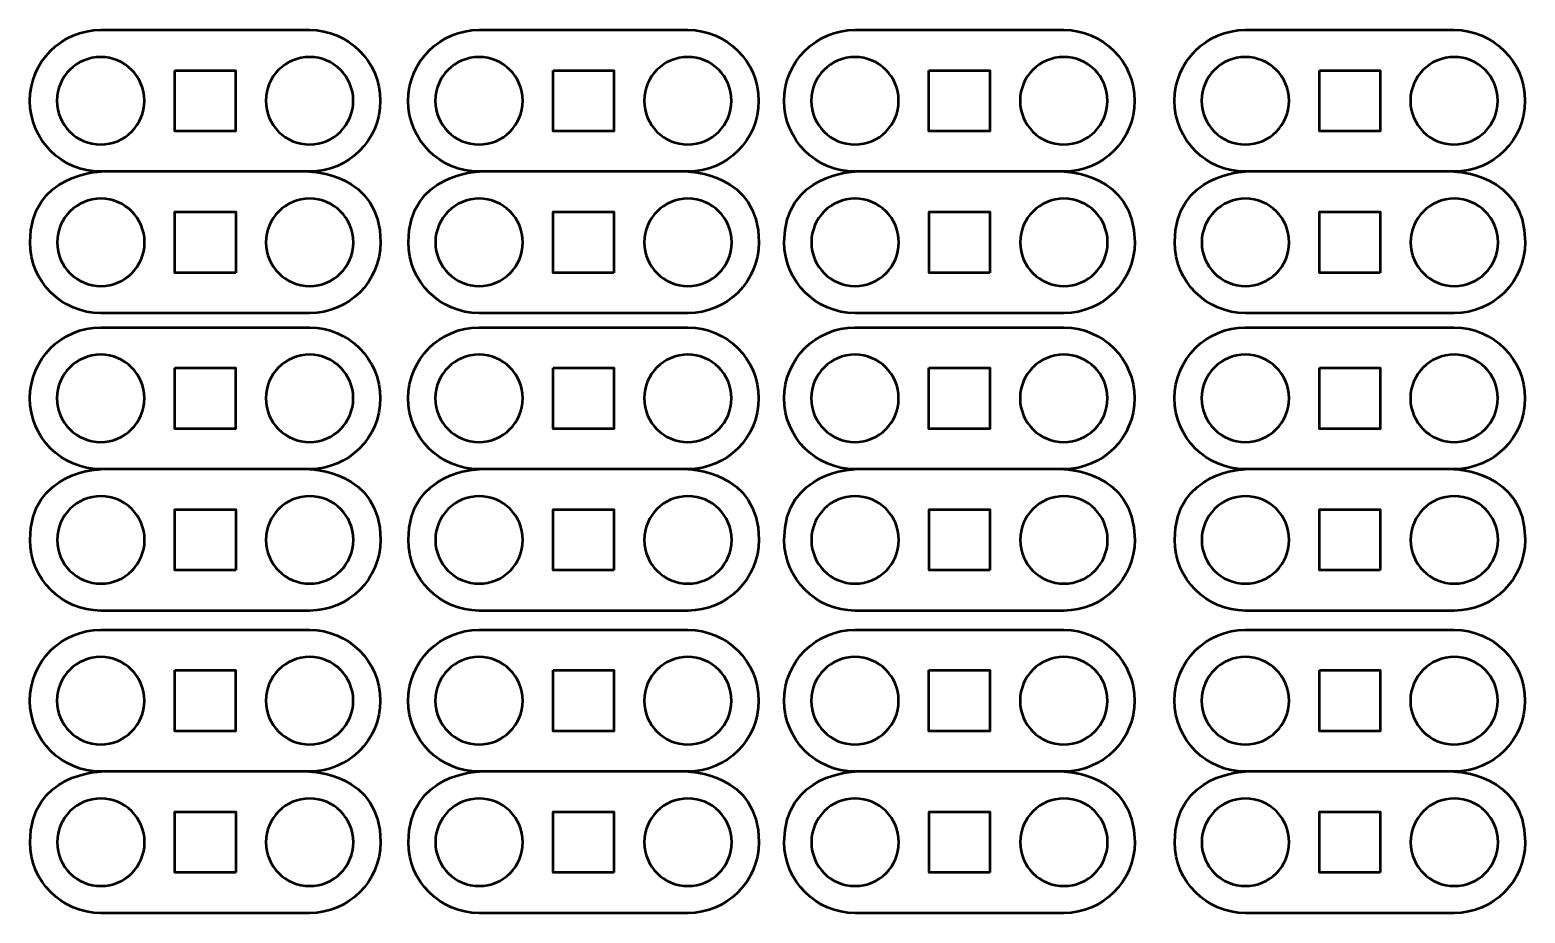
# Model space of a CAD drawing. Header units: inches. Extents: x 589 to 2016, y -1839 to -951.
# Drawn here: x 1224.2 to 1298.1, y -1548.2 to -1504.6 of the extents above; entities that cross this region are included whole.
import ezdxf

# ---------------------------------------------------------------- set-up
doc = ezdxf.new("R2010")
doc.units = ezdxf.units.IN
doc.header["$MEASUREMENT"] = 0
doc.layers.add('Layer 1', color=7, linetype='Continuous')

# ---------------------------------------------------------------- blocks, each defined once
blk = doc.blocks.new('block 35')
at = {"layer": 'Layer 1', "color": 18, "lineweight": 50, "true_color": 0x010101}
for points in [[(1231.382, -1506.569), (1234.386, -1506.569), (1234.386, -1509.573), (1231.382, -1509.573), (1231.382, -1506.569)], [(1238.045, -1511.569), (1227.724, -1511.569)], [(1234.395, -1516.564), (1231.389, -1516.564), (1231.389, -1513.56), (1234.395, -1513.56), (1234.395, -1516.564)]]:
    blk.add_lwpolyline(points, dxfattribs=at)
for points, knots in [([(1238.045, -1511.569), (1239.978, -1511.569), (1241.544, -1510.003), (1241.544, -1508.07), (1241.544, -1506.137), (1239.978, -1504.571), (1238.045, -1504.571), (1238.045, -1504.571), (1227.724, -1504.571), (1227.724, -1504.571), (1225.791, -1504.571), (1224.225, -1506.137), (1224.225, -1508.07), (1224.225, -1510.003), (1225.79, -1511.569), (1227.724, -1511.569), (1227.724, -1511.569), (1224.232, -1511.649), (1224.232, -1515.061), (1224.232, -1516.993), (1225.798, -1518.56), (1227.731, -1518.56), (1227.731, -1518.56), (1238.054, -1518.56), (1238.054, -1518.56), (1239.987, -1518.56), (1241.553, -1516.993), (1241.553, -1515.061), (1241.552, -1511.619), (1238.045, -1511.569), (1238.045, -1511.569)], [0, 0, 0, 0, 1, 1, 1, 2, 2, 2, 3, 3, 3, 4, 4, 4, 5, 5, 5, 6, 6, 6, 7, 7, 7, 8, 8, 8, 9, 9, 9, 10, 10, 10, 10]), ([(1225.564, -1508.071), (1225.564, -1506.877), (1226.531, -1505.91), (1227.724, -1505.91), (1228.918, -1505.91), (1229.885, -1506.877), (1229.885, -1508.071), (1229.885, -1509.267), (1228.918, -1510.231), (1227.724, -1510.231), (1226.531, -1510.231), (1225.564, -1509.262), (1225.564, -1508.071)], [0, 0, 0, 0, 1, 1, 1, 2, 2, 2, 3, 3, 3, 4, 4, 4, 4]), ([(1238.045, -1505.91), (1239.24, -1505.91), (1240.206, -1506.876), (1240.206, -1508.07), (1240.206, -1509.267), (1239.24, -1510.231), (1238.045, -1510.231), (1236.851, -1510.231), (1235.885, -1509.267), (1235.885, -1508.07), (1235.885, -1506.878), (1236.851, -1505.91), (1238.045, -1505.91)], [0, 0, 0, 0, 1, 1, 1, 2, 2, 2, 3, 3, 3, 4, 4, 4, 4]), ([(1227.732, -1517.223), (1226.538, -1517.223), (1225.571, -1516.256), (1225.571, -1515.063), (1225.571, -1513.869), (1226.538, -1512.903), (1227.732, -1512.903), (1228.927, -1512.903), (1229.892, -1513.869), (1229.892, -1515.063), (1229.892, -1516.256), (1228.926, -1517.223), (1227.732, -1517.223)], [0, 0, 0, 0, 1, 1, 1, 2, 2, 2, 3, 3, 3, 4, 4, 4, 4]), ([(1238.053, -1517.223), (1236.858, -1517.223), (1235.893, -1516.256), (1235.893, -1515.063), (1235.893, -1513.869), (1236.858, -1512.903), (1238.053, -1512.903), (1239.247, -1512.903), (1240.213, -1513.869), (1240.213, -1515.063), (1240.213, -1516.256), (1239.246, -1517.223), (1238.053, -1517.223)], [0, 0, 0, 0, 1, 1, 1, 2, 2, 2, 3, 3, 3, 4, 4, 4, 4])]:
    blk.add_open_spline(points, degree=3, knots=knots, dxfattribs=at)
blk = doc.blocks.new('block 36')
at = {"layer": 'Layer 1', "color": 18, "lineweight": 50, "true_color": 0x010101}
for points in [[(1250.08, -1506.569), (1253.083, -1506.569), (1253.083, -1509.573), (1250.08, -1509.573), (1250.08, -1506.569)], [(1256.742, -1511.569), (1246.421, -1511.569)], [(1253.092, -1516.564), (1250.086, -1516.564), (1250.086, -1513.56), (1253.092, -1513.56), (1253.092, -1516.564)]]:
    blk.add_lwpolyline(points, dxfattribs=at)
for points, knots in [([(1256.742, -1511.569), (1258.675, -1511.569), (1260.241, -1510.003), (1260.241, -1508.07), (1260.241, -1506.137), (1258.675, -1504.571), (1256.742, -1504.571), (1256.742, -1504.571), (1246.421, -1504.571), (1246.421, -1504.571), (1244.488, -1504.571), (1242.922, -1506.137), (1242.922, -1508.07), (1242.922, -1510.003), (1244.488, -1511.569), (1246.421, -1511.569), (1246.421, -1511.569), (1242.93, -1511.649), (1242.93, -1515.061), (1242.93, -1516.993), (1244.495, -1518.56), (1246.428, -1518.56), (1246.428, -1518.56), (1256.752, -1518.56), (1256.752, -1518.56), (1258.684, -1518.56), (1260.251, -1516.993), (1260.251, -1515.061), (1260.249, -1511.619), (1256.742, -1511.569), (1256.742, -1511.569)], [0, 0, 0, 0, 1, 1, 1, 2, 2, 2, 3, 3, 3, 4, 4, 4, 5, 5, 5, 6, 6, 6, 7, 7, 7, 8, 8, 8, 9, 9, 9, 10, 10, 10, 10]), ([(1244.261, -1508.071), (1244.261, -1506.877), (1245.228, -1505.91), (1246.421, -1505.91), (1247.615, -1505.91), (1248.582, -1506.877), (1248.582, -1508.071), (1248.582, -1509.267), (1247.615, -1510.231), (1246.421, -1510.231), (1245.229, -1510.231), (1244.261, -1509.262), (1244.261, -1508.071)], [0, 0, 0, 0, 1, 1, 1, 2, 2, 2, 3, 3, 3, 4, 4, 4, 4]), ([(1256.742, -1505.91), (1257.935, -1505.91), (1258.903, -1506.876), (1258.903, -1508.07), (1258.903, -1509.267), (1257.935, -1510.231), (1256.742, -1510.231), (1255.548, -1510.231), (1254.582, -1509.267), (1254.582, -1508.07), (1254.582, -1506.878), (1255.549, -1505.91), (1256.742, -1505.91)], [0, 0, 0, 0, 1, 1, 1, 2, 2, 2, 3, 3, 3, 4, 4, 4, 4]), ([(1246.429, -1517.223), (1245.235, -1517.223), (1244.268, -1516.256), (1244.268, -1515.063), (1244.268, -1513.869), (1245.235, -1512.903), (1246.429, -1512.903), (1247.624, -1512.903), (1248.589, -1513.869), (1248.589, -1515.063), (1248.589, -1516.256), (1247.623, -1517.223), (1246.429, -1517.223)], [0, 0, 0, 0, 1, 1, 1, 2, 2, 2, 3, 3, 3, 4, 4, 4, 4]), ([(1256.75, -1517.223), (1255.554, -1517.223), (1254.591, -1516.256), (1254.591, -1515.063), (1254.591, -1513.869), (1255.554, -1512.903), (1256.75, -1512.903), (1257.944, -1512.903), (1258.911, -1513.869), (1258.911, -1515.063), (1258.911, -1516.256), (1257.944, -1517.223), (1256.75, -1517.223)], [0, 0, 0, 0, 1, 1, 1, 2, 2, 2, 3, 3, 3, 4, 4, 4, 4])]:
    blk.add_open_spline(points, degree=3, knots=knots, dxfattribs=at)
blk = doc.blocks.new('block 37')
at = {"layer": 'Layer 1', "color": 18, "lineweight": 50, "true_color": 0x010101}
for points in [[(1268.659, -1506.569), (1271.663, -1506.569), (1271.663, -1509.573), (1268.659, -1509.573), (1268.659, -1506.569)], [(1275.322, -1511.569), (1265.001, -1511.569)], [(1271.671, -1516.564), (1268.665, -1516.564), (1268.665, -1513.56), (1271.671, -1513.56), (1271.671, -1516.564)]]:
    blk.add_lwpolyline(points, dxfattribs=at)
for points, knots in [([(1275.322, -1511.569), (1277.255, -1511.569), (1278.821, -1510.003), (1278.821, -1508.07), (1278.821, -1506.137), (1277.255, -1504.571), (1275.322, -1504.571), (1275.322, -1504.571), (1265.001, -1504.571), (1265.001, -1504.571), (1263.068, -1504.571), (1261.502, -1506.137), (1261.502, -1508.07), (1261.502, -1510.003), (1263.067, -1511.569), (1265.001, -1511.569), (1265.001, -1511.569), (1261.509, -1511.649), (1261.509, -1515.061), (1261.509, -1516.993), (1263.075, -1518.56), (1265.008, -1518.56), (1265.008, -1518.56), (1275.33, -1518.56), (1275.33, -1518.56), (1277.263, -1518.56), (1278.828, -1516.993), (1278.828, -1515.061), (1278.828, -1511.619), (1275.322, -1511.569), (1275.322, -1511.569)], [0, 0, 0, 0, 1, 1, 1, 2, 2, 2, 3, 3, 3, 4, 4, 4, 5, 5, 5, 6, 6, 6, 7, 7, 7, 8, 8, 8, 9, 9, 9, 10, 10, 10, 10]), ([(1262.841, -1508.071), (1262.841, -1506.877), (1263.807, -1505.91), (1265.001, -1505.91), (1266.194, -1505.91), (1267.161, -1506.877), (1267.161, -1508.071), (1267.161, -1509.267), (1266.194, -1510.231), (1265.001, -1510.231), (1263.808, -1510.231), (1262.841, -1509.262), (1262.841, -1508.071)], [0, 0, 0, 0, 1, 1, 1, 2, 2, 2, 3, 3, 3, 4, 4, 4, 4]), ([(1275.322, -1505.91), (1276.515, -1505.91), (1277.483, -1506.876), (1277.483, -1508.07), (1277.483, -1509.267), (1276.515, -1510.231), (1275.322, -1510.231), (1274.128, -1510.231), (1273.162, -1509.267), (1273.162, -1508.07), (1273.161, -1506.878), (1274.129, -1505.91), (1275.322, -1505.91)], [0, 0, 0, 0, 1, 1, 1, 2, 2, 2, 3, 3, 3, 4, 4, 4, 4]), ([(1265.009, -1517.223), (1263.814, -1517.223), (1262.848, -1516.256), (1262.848, -1515.063), (1262.848, -1513.869), (1263.814, -1512.903), (1265.009, -1512.903), (1266.204, -1512.903), (1267.169, -1513.869), (1267.169, -1515.063), (1267.169, -1516.256), (1266.202, -1517.223), (1265.009, -1517.223)], [0, 0, 0, 0, 1, 1, 1, 2, 2, 2, 3, 3, 3, 4, 4, 4, 4]), ([(1275.33, -1517.223), (1274.134, -1517.223), (1273.169, -1516.256), (1273.169, -1515.063), (1273.169, -1513.869), (1274.136, -1512.903), (1275.33, -1512.903), (1276.524, -1512.903), (1277.489, -1513.869), (1277.489, -1515.063), (1277.489, -1516.256), (1276.523, -1517.223), (1275.33, -1517.223)], [0, 0, 0, 0, 1, 1, 1, 2, 2, 2, 3, 3, 3, 4, 4, 4, 4])]:
    blk.add_open_spline(points, degree=3, knots=knots, dxfattribs=at)
blk = doc.blocks.new('block 39')
at = {"layer": 'Layer 1', "color": 18, "lineweight": 50, "true_color": 0x010101}
for points in [[(1231.382, -1521.263), (1234.386, -1521.263), (1234.386, -1524.267), (1231.382, -1524.267), (1231.382, -1521.263)], [(1238.045, -1526.264), (1227.724, -1526.264)], [(1234.395, -1531.258), (1231.389, -1531.258), (1231.389, -1528.252), (1234.395, -1528.252), (1234.395, -1531.258)]]:
    blk.add_lwpolyline(points, dxfattribs=at)
for points, knots in [([(1238.045, -1526.264), (1239.978, -1526.264), (1241.544, -1524.698), (1241.544, -1522.765), (1241.544, -1520.833), (1239.978, -1519.266), (1238.045, -1519.266), (1238.045, -1519.266), (1227.724, -1519.266), (1227.724, -1519.266), (1225.791, -1519.266), (1224.225, -1520.832), (1224.225, -1522.765), (1224.225, -1524.698), (1225.79, -1526.264), (1227.724, -1526.264), (1227.724, -1526.264), (1224.232, -1526.341), (1224.232, -1529.757), (1224.232, -1531.689), (1225.798, -1533.255), (1227.731, -1533.255), (1227.731, -1533.255), (1238.054, -1533.255), (1238.054, -1533.255), (1239.987, -1533.255), (1241.553, -1531.689), (1241.553, -1529.757), (1241.552, -1526.312), (1238.045, -1526.264), (1238.045, -1526.264)], [0, 0, 0, 0, 1, 1, 1, 2, 2, 2, 3, 3, 3, 4, 4, 4, 5, 5, 5, 6, 6, 6, 7, 7, 7, 8, 8, 8, 9, 9, 9, 10, 10, 10, 10]), ([(1225.564, -1522.765), (1225.564, -1521.572), (1226.531, -1520.605), (1227.724, -1520.605), (1228.918, -1520.605), (1229.885, -1521.572), (1229.885, -1522.765), (1229.885, -1523.959), (1228.918, -1524.926), (1227.724, -1524.926), (1226.531, -1524.926), (1225.564, -1523.959), (1225.564, -1522.765)], [0, 0, 0, 0, 1, 1, 1, 2, 2, 2, 3, 3, 3, 4, 4, 4, 4]), ([(1238.045, -1520.605), (1239.24, -1520.605), (1240.206, -1521.572), (1240.206, -1522.765), (1240.206, -1523.959), (1239.24, -1524.926), (1238.045, -1524.926), (1236.851, -1524.926), (1235.885, -1523.959), (1235.885, -1522.765), (1235.885, -1521.572), (1236.851, -1520.605), (1238.045, -1520.605)], [0, 0, 0, 0, 1, 1, 1, 2, 2, 2, 3, 3, 3, 4, 4, 4, 4]), ([(1227.732, -1531.918), (1226.538, -1531.918), (1225.571, -1530.951), (1225.571, -1529.757), (1225.571, -1528.56), (1226.538, -1527.597), (1227.732, -1527.597), (1228.927, -1527.597), (1229.892, -1528.56), (1229.892, -1529.757), (1229.892, -1530.949), (1228.926, -1531.918), (1227.732, -1531.918)], [0, 0, 0, 0, 1, 1, 1, 2, 2, 2, 3, 3, 3, 4, 4, 4, 4]), ([(1238.053, -1531.918), (1236.858, -1531.918), (1235.893, -1530.951), (1235.893, -1529.757), (1235.893, -1528.56), (1236.858, -1527.597), (1238.053, -1527.597), (1239.247, -1527.597), (1240.213, -1528.56), (1240.213, -1529.757), (1240.213, -1530.949), (1239.246, -1531.918), (1238.053, -1531.918)], [0, 0, 0, 0, 1, 1, 1, 2, 2, 2, 3, 3, 3, 4, 4, 4, 4])]:
    blk.add_open_spline(points, degree=3, knots=knots, dxfattribs=at)
blk = doc.blocks.new('block 40')
at = {"layer": 'Layer 1', "color": 18, "lineweight": 50, "true_color": 0x010101}
for points in [[(1250.08, -1521.263), (1253.083, -1521.263), (1253.083, -1524.267), (1250.08, -1524.267), (1250.08, -1521.263)], [(1256.742, -1526.264), (1246.421, -1526.264)], [(1253.092, -1531.258), (1250.086, -1531.258), (1250.086, -1528.252), (1253.092, -1528.252), (1253.092, -1531.258)]]:
    blk.add_lwpolyline(points, dxfattribs=at)
for points, knots in [([(1256.742, -1526.264), (1258.675, -1526.264), (1260.241, -1524.698), (1260.241, -1522.765), (1260.241, -1520.833), (1258.675, -1519.266), (1256.742, -1519.266), (1256.742, -1519.266), (1246.421, -1519.266), (1246.421, -1519.266), (1244.488, -1519.266), (1242.922, -1520.832), (1242.922, -1522.765), (1242.922, -1524.698), (1244.488, -1526.264), (1246.421, -1526.264), (1246.421, -1526.264), (1242.93, -1526.341), (1242.93, -1529.757), (1242.93, -1531.689), (1244.495, -1533.255), (1246.428, -1533.255), (1246.428, -1533.255), (1256.752, -1533.255), (1256.752, -1533.255), (1258.684, -1533.255), (1260.251, -1531.689), (1260.251, -1529.757), (1260.249, -1526.312), (1256.742, -1526.264), (1256.742, -1526.264)], [0, 0, 0, 0, 1, 1, 1, 2, 2, 2, 3, 3, 3, 4, 4, 4, 5, 5, 5, 6, 6, 6, 7, 7, 7, 8, 8, 8, 9, 9, 9, 10, 10, 10, 10]), ([(1244.261, -1522.765), (1244.261, -1521.572), (1245.228, -1520.605), (1246.421, -1520.605), (1247.615, -1520.605), (1248.582, -1521.572), (1248.582, -1522.765), (1248.582, -1523.959), (1247.615, -1524.926), (1246.421, -1524.926), (1245.229, -1524.926), (1244.261, -1523.959), (1244.261, -1522.765)], [0, 0, 0, 0, 1, 1, 1, 2, 2, 2, 3, 3, 3, 4, 4, 4, 4]), ([(1256.742, -1520.605), (1257.935, -1520.605), (1258.903, -1521.572), (1258.903, -1522.765), (1258.903, -1523.959), (1257.935, -1524.926), (1256.742, -1524.926), (1255.548, -1524.926), (1254.582, -1523.959), (1254.582, -1522.765), (1254.582, -1521.572), (1255.549, -1520.605), (1256.742, -1520.605)], [0, 0, 0, 0, 1, 1, 1, 2, 2, 2, 3, 3, 3, 4, 4, 4, 4]), ([(1246.429, -1531.918), (1245.235, -1531.918), (1244.268, -1530.951), (1244.268, -1529.757), (1244.268, -1528.56), (1245.235, -1527.597), (1246.429, -1527.597), (1247.624, -1527.597), (1248.589, -1528.56), (1248.589, -1529.757), (1248.589, -1530.949), (1247.623, -1531.918), (1246.429, -1531.918)], [0, 0, 0, 0, 1, 1, 1, 2, 2, 2, 3, 3, 3, 4, 4, 4, 4]), ([(1256.75, -1531.918), (1255.554, -1531.918), (1254.591, -1530.951), (1254.591, -1529.757), (1254.591, -1528.56), (1255.554, -1527.597), (1256.75, -1527.597), (1257.944, -1527.597), (1258.911, -1528.56), (1258.911, -1529.757), (1258.911, -1530.949), (1257.944, -1531.918), (1256.75, -1531.918)], [0, 0, 0, 0, 1, 1, 1, 2, 2, 2, 3, 3, 3, 4, 4, 4, 4])]:
    blk.add_open_spline(points, degree=3, knots=knots, dxfattribs=at)
blk = doc.blocks.new('block 41')
at = {"layer": 'Layer 1', "color": 18, "lineweight": 50, "true_color": 0x010101}
for points in [[(1268.659, -1521.263), (1271.663, -1521.263), (1271.663, -1524.267), (1268.659, -1524.267), (1268.659, -1521.263)], [(1275.322, -1526.264), (1265.001, -1526.264)], [(1271.671, -1531.258), (1268.665, -1531.258), (1268.665, -1528.252), (1271.671, -1528.252), (1271.671, -1531.258)]]:
    blk.add_lwpolyline(points, dxfattribs=at)
for points, knots in [([(1275.322, -1526.264), (1277.255, -1526.264), (1278.821, -1524.698), (1278.821, -1522.765), (1278.821, -1520.833), (1277.255, -1519.266), (1275.322, -1519.266), (1275.322, -1519.266), (1265.001, -1519.266), (1265.001, -1519.266), (1263.068, -1519.266), (1261.502, -1520.832), (1261.502, -1522.765), (1261.502, -1524.698), (1263.067, -1526.264), (1265.001, -1526.264), (1265.001, -1526.264), (1261.509, -1526.341), (1261.509, -1529.757), (1261.509, -1531.689), (1263.075, -1533.255), (1265.008, -1533.255), (1265.008, -1533.255), (1275.33, -1533.255), (1275.33, -1533.255), (1277.263, -1533.255), (1278.828, -1531.689), (1278.828, -1529.757), (1278.828, -1526.312), (1275.322, -1526.264), (1275.322, -1526.264)], [0, 0, 0, 0, 1, 1, 1, 2, 2, 2, 3, 3, 3, 4, 4, 4, 5, 5, 5, 6, 6, 6, 7, 7, 7, 8, 8, 8, 9, 9, 9, 10, 10, 10, 10]), ([(1262.841, -1522.765), (1262.841, -1521.572), (1263.807, -1520.605), (1265.001, -1520.605), (1266.194, -1520.605), (1267.161, -1521.572), (1267.161, -1522.765), (1267.161, -1523.959), (1266.194, -1524.926), (1265.001, -1524.926), (1263.808, -1524.926), (1262.841, -1523.959), (1262.841, -1522.765)], [0, 0, 0, 0, 1, 1, 1, 2, 2, 2, 3, 3, 3, 4, 4, 4, 4]), ([(1275.322, -1520.605), (1276.515, -1520.605), (1277.483, -1521.572), (1277.483, -1522.765), (1277.483, -1523.959), (1276.515, -1524.926), (1275.322, -1524.926), (1274.128, -1524.926), (1273.162, -1523.959), (1273.162, -1522.765), (1273.161, -1521.572), (1274.129, -1520.605), (1275.322, -1520.605)], [0, 0, 0, 0, 1, 1, 1, 2, 2, 2, 3, 3, 3, 4, 4, 4, 4]), ([(1265.009, -1531.918), (1263.814, -1531.918), (1262.848, -1530.951), (1262.848, -1529.757), (1262.848, -1528.56), (1263.814, -1527.597), (1265.009, -1527.597), (1266.204, -1527.597), (1267.169, -1528.56), (1267.169, -1529.757), (1267.169, -1530.949), (1266.202, -1531.918), (1265.009, -1531.918)], [0, 0, 0, 0, 1, 1, 1, 2, 2, 2, 3, 3, 3, 4, 4, 4, 4]), ([(1275.33, -1531.918), (1274.134, -1531.918), (1273.169, -1530.951), (1273.169, -1529.757), (1273.169, -1528.56), (1274.136, -1527.597), (1275.33, -1527.597), (1276.524, -1527.597), (1277.489, -1528.56), (1277.489, -1529.757), (1277.489, -1530.949), (1276.523, -1531.918), (1275.33, -1531.918)], [0, 0, 0, 0, 1, 1, 1, 2, 2, 2, 3, 3, 3, 4, 4, 4, 4])]:
    blk.add_open_spline(points, degree=3, knots=knots, dxfattribs=at)
blk = doc.blocks.new('block 43')
at = {"layer": 'Layer 1', "color": 18, "lineweight": 50, "true_color": 0x010101}
for points in [[(1231.382, -1536.197), (1234.386, -1536.197), (1234.386, -1539.202), (1231.382, -1539.202), (1231.382, -1536.197)], [(1238.045, -1541.199), (1227.724, -1541.199)], [(1234.395, -1546.193), (1231.389, -1546.193), (1231.389, -1543.186), (1234.395, -1543.186), (1234.395, -1546.193)]]:
    blk.add_lwpolyline(points, dxfattribs=at)
for points, knots in [([(1238.045, -1541.199), (1239.978, -1541.199), (1241.544, -1539.633), (1241.544, -1537.7), (1241.544, -1535.766), (1239.978, -1534.201), (1238.045, -1534.201), (1238.045, -1534.201), (1227.724, -1534.201), (1227.724, -1534.201), (1225.791, -1534.201), (1224.225, -1535.766), (1224.225, -1537.7), (1224.225, -1539.633), (1225.79, -1541.199), (1227.724, -1541.199), (1227.724, -1541.199), (1224.232, -1541.276), (1224.232, -1544.691), (1224.232, -1546.623), (1225.798, -1548.189), (1227.731, -1548.189), (1227.731, -1548.189), (1238.054, -1548.189), (1238.054, -1548.189), (1239.987, -1548.189), (1241.553, -1546.624), (1241.553, -1544.691), (1241.552, -1541.246), (1238.045, -1541.199), (1238.045, -1541.199)], [0, 0, 0, 0, 1, 1, 1, 2, 2, 2, 3, 3, 3, 4, 4, 4, 5, 5, 5, 6, 6, 6, 7, 7, 7, 8, 8, 8, 9, 9, 9, 10, 10, 10, 10]), ([(1225.564, -1537.7), (1225.564, -1536.506), (1226.531, -1535.54), (1227.724, -1535.54), (1228.918, -1535.54), (1229.885, -1536.506), (1229.885, -1537.7), (1229.885, -1538.893), (1228.918, -1539.861), (1227.724, -1539.861), (1226.531, -1539.861), (1225.564, -1538.893), (1225.564, -1537.7)], [0, 0, 0, 0, 1, 1, 1, 2, 2, 2, 3, 3, 3, 4, 4, 4, 4]), ([(1238.045, -1535.54), (1239.24, -1535.54), (1240.206, -1536.506), (1240.206, -1537.7), (1240.206, -1538.893), (1239.24, -1539.861), (1238.045, -1539.861), (1236.851, -1539.861), (1235.885, -1538.893), (1235.885, -1537.7), (1235.885, -1536.506), (1236.851, -1535.54), (1238.045, -1535.54)], [0, 0, 0, 0, 1, 1, 1, 2, 2, 2, 3, 3, 3, 4, 4, 4, 4]), ([(1227.732, -1546.852), (1226.538, -1546.852), (1225.571, -1545.885), (1225.571, -1544.692), (1225.571, -1543.495), (1226.538, -1542.531), (1227.732, -1542.531), (1228.927, -1542.531), (1229.892, -1543.495), (1229.892, -1544.692), (1229.892, -1545.884), (1228.926, -1546.852), (1227.732, -1546.852)], [0, 0, 0, 0, 1, 1, 1, 2, 2, 2, 3, 3, 3, 4, 4, 4, 4]), ([(1238.053, -1546.852), (1236.858, -1546.852), (1235.893, -1545.885), (1235.893, -1544.692), (1235.893, -1543.495), (1236.858, -1542.531), (1238.053, -1542.531), (1239.247, -1542.531), (1240.213, -1543.495), (1240.213, -1544.692), (1240.213, -1545.884), (1239.246, -1546.852), (1238.053, -1546.852)], [0, 0, 0, 0, 1, 1, 1, 2, 2, 2, 3, 3, 3, 4, 4, 4, 4])]:
    blk.add_open_spline(points, degree=3, knots=knots, dxfattribs=at)
blk = doc.blocks.new('block 44')
at = {"layer": 'Layer 1', "color": 18, "lineweight": 50, "true_color": 0x010101}
for points in [[(1250.08, -1536.197), (1253.083, -1536.197), (1253.083, -1539.202), (1250.08, -1539.202), (1250.08, -1536.197)], [(1256.742, -1541.199), (1246.421, -1541.199)], [(1253.092, -1546.193), (1250.086, -1546.193), (1250.086, -1543.186), (1253.092, -1543.186), (1253.092, -1546.193)]]:
    blk.add_lwpolyline(points, dxfattribs=at)
for points, knots in [([(1256.742, -1541.199), (1258.675, -1541.199), (1260.241, -1539.633), (1260.241, -1537.7), (1260.241, -1535.766), (1258.675, -1534.201), (1256.742, -1534.201), (1256.742, -1534.201), (1246.421, -1534.201), (1246.421, -1534.201), (1244.488, -1534.201), (1242.922, -1535.766), (1242.922, -1537.7), (1242.922, -1539.633), (1244.488, -1541.199), (1246.421, -1541.199), (1246.421, -1541.199), (1242.93, -1541.276), (1242.93, -1544.691), (1242.93, -1546.623), (1244.495, -1548.189), (1246.428, -1548.189), (1246.428, -1548.189), (1256.752, -1548.189), (1256.752, -1548.189), (1258.684, -1548.189), (1260.251, -1546.624), (1260.251, -1544.691), (1260.249, -1541.246), (1256.742, -1541.199), (1256.742, -1541.199)], [0, 0, 0, 0, 1, 1, 1, 2, 2, 2, 3, 3, 3, 4, 4, 4, 5, 5, 5, 6, 6, 6, 7, 7, 7, 8, 8, 8, 9, 9, 9, 10, 10, 10, 10]), ([(1244.261, -1537.7), (1244.261, -1536.506), (1245.228, -1535.54), (1246.421, -1535.54), (1247.615, -1535.54), (1248.582, -1536.506), (1248.582, -1537.7), (1248.582, -1538.893), (1247.615, -1539.861), (1246.421, -1539.861), (1245.229, -1539.861), (1244.261, -1538.893), (1244.261, -1537.7)], [0, 0, 0, 0, 1, 1, 1, 2, 2, 2, 3, 3, 3, 4, 4, 4, 4]), ([(1256.742, -1535.54), (1257.935, -1535.54), (1258.903, -1536.506), (1258.903, -1537.7), (1258.903, -1538.893), (1257.935, -1539.861), (1256.742, -1539.861), (1255.548, -1539.861), (1254.582, -1538.893), (1254.582, -1537.7), (1254.582, -1536.506), (1255.549, -1535.54), (1256.742, -1535.54)], [0, 0, 0, 0, 1, 1, 1, 2, 2, 2, 3, 3, 3, 4, 4, 4, 4]), ([(1246.429, -1546.852), (1245.235, -1546.852), (1244.268, -1545.885), (1244.268, -1544.692), (1244.268, -1543.495), (1245.235, -1542.531), (1246.429, -1542.531), (1247.624, -1542.531), (1248.589, -1543.495), (1248.589, -1544.692), (1248.589, -1545.884), (1247.623, -1546.852), (1246.429, -1546.852)], [0, 0, 0, 0, 1, 1, 1, 2, 2, 2, 3, 3, 3, 4, 4, 4, 4]), ([(1256.75, -1546.852), (1255.554, -1546.852), (1254.591, -1545.885), (1254.591, -1544.692), (1254.591, -1543.495), (1255.554, -1542.531), (1256.75, -1542.531), (1257.944, -1542.531), (1258.911, -1543.495), (1258.911, -1544.692), (1258.911, -1545.884), (1257.944, -1546.852), (1256.75, -1546.852)], [0, 0, 0, 0, 1, 1, 1, 2, 2, 2, 3, 3, 3, 4, 4, 4, 4])]:
    blk.add_open_spline(points, degree=3, knots=knots, dxfattribs=at)
blk = doc.blocks.new('block 45')
at = {"layer": 'Layer 1', "color": 18, "lineweight": 50, "true_color": 0x010101}
for points in [[(1268.659, -1536.197), (1271.663, -1536.197), (1271.663, -1539.202), (1268.659, -1539.202), (1268.659, -1536.197)], [(1275.322, -1541.199), (1265.001, -1541.199)], [(1271.671, -1546.193), (1268.665, -1546.193), (1268.665, -1543.186), (1271.671, -1543.186), (1271.671, -1546.193)]]:
    blk.add_lwpolyline(points, dxfattribs=at)
for points, knots in [([(1275.322, -1541.199), (1277.255, -1541.199), (1278.821, -1539.633), (1278.821, -1537.7), (1278.821, -1535.766), (1277.255, -1534.201), (1275.322, -1534.201), (1275.322, -1534.201), (1265.001, -1534.201), (1265.001, -1534.201), (1263.068, -1534.201), (1261.502, -1535.766), (1261.502, -1537.7), (1261.502, -1539.633), (1263.067, -1541.199), (1265.001, -1541.199), (1265.001, -1541.199), (1261.509, -1541.276), (1261.509, -1544.691), (1261.509, -1546.623), (1263.075, -1548.189), (1265.008, -1548.189), (1265.008, -1548.189), (1275.33, -1548.189), (1275.33, -1548.189), (1277.263, -1548.189), (1278.828, -1546.624), (1278.828, -1544.691), (1278.828, -1541.246), (1275.322, -1541.199), (1275.322, -1541.199)], [0, 0, 0, 0, 1, 1, 1, 2, 2, 2, 3, 3, 3, 4, 4, 4, 5, 5, 5, 6, 6, 6, 7, 7, 7, 8, 8, 8, 9, 9, 9, 10, 10, 10, 10]), ([(1262.841, -1537.7), (1262.841, -1536.506), (1263.807, -1535.54), (1265.001, -1535.54), (1266.194, -1535.54), (1267.161, -1536.506), (1267.161, -1537.7), (1267.161, -1538.893), (1266.194, -1539.861), (1265.001, -1539.861), (1263.808, -1539.861), (1262.841, -1538.893), (1262.841, -1537.7)], [0, 0, 0, 0, 1, 1, 1, 2, 2, 2, 3, 3, 3, 4, 4, 4, 4]), ([(1275.322, -1535.54), (1276.515, -1535.54), (1277.483, -1536.506), (1277.483, -1537.7), (1277.483, -1538.893), (1276.515, -1539.861), (1275.322, -1539.861), (1274.128, -1539.861), (1273.162, -1538.893), (1273.162, -1537.7), (1273.161, -1536.506), (1274.129, -1535.54), (1275.322, -1535.54)], [0, 0, 0, 0, 1, 1, 1, 2, 2, 2, 3, 3, 3, 4, 4, 4, 4]), ([(1265.009, -1546.852), (1263.814, -1546.852), (1262.848, -1545.885), (1262.848, -1544.692), (1262.848, -1543.495), (1263.814, -1542.531), (1265.009, -1542.531), (1266.204, -1542.531), (1267.169, -1543.495), (1267.169, -1544.692), (1267.169, -1545.884), (1266.202, -1546.852), (1265.009, -1546.852)], [0, 0, 0, 0, 1, 1, 1, 2, 2, 2, 3, 3, 3, 4, 4, 4, 4]), ([(1275.33, -1546.852), (1274.134, -1546.852), (1273.169, -1545.885), (1273.169, -1544.692), (1273.169, -1543.495), (1274.136, -1542.531), (1275.33, -1542.531), (1276.524, -1542.531), (1277.489, -1543.495), (1277.489, -1544.692), (1277.489, -1545.884), (1276.523, -1546.852), (1275.33, -1546.852)], [0, 0, 0, 0, 1, 1, 1, 2, 2, 2, 3, 3, 3, 4, 4, 4, 4])]:
    blk.add_open_spline(points, degree=3, knots=knots, dxfattribs=at)
blk = doc.blocks.new('block 62')
at = {"layer": 'Layer 1', "color": 18, "lineweight": 50, "true_color": 0x010101}
for points in [[(1287.954, -1506.569), (1290.958, -1506.569), (1290.958, -1509.573), (1287.954, -1509.573), (1287.954, -1506.569)], [(1294.616, -1511.569), (1284.295, -1511.569)], [(1290.965, -1516.564), (1287.959, -1516.564), (1287.959, -1513.56), (1290.965, -1513.56), (1290.965, -1516.564)]]:
    blk.add_lwpolyline(points, dxfattribs=at)
for points, knots in [([(1294.616, -1511.569), (1296.549, -1511.569), (1298.115, -1510.003), (1298.115, -1508.07), (1298.115, -1506.137), (1296.549, -1504.571), (1294.616, -1504.571), (1294.616, -1504.571), (1284.295, -1504.571), (1284.295, -1504.571), (1282.362, -1504.571), (1280.796, -1506.137), (1280.796, -1508.07), (1280.796, -1510.003), (1282.362, -1511.569), (1284.295, -1511.569), (1284.295, -1511.569), (1280.804, -1511.649), (1280.804, -1515.061), (1280.804, -1516.993), (1282.37, -1518.56), (1284.303, -1518.56), (1284.303, -1518.56), (1294.625, -1518.56), (1294.625, -1518.56), (1296.558, -1518.56), (1298.123, -1516.993), (1298.123, -1515.061), (1298.122, -1511.619), (1294.616, -1511.569), (1294.616, -1511.569)], [0, 0, 0, 0, 1, 1, 1, 2, 2, 2, 3, 3, 3, 4, 4, 4, 5, 5, 5, 6, 6, 6, 7, 7, 7, 8, 8, 8, 9, 9, 9, 10, 10, 10, 10]), ([(1282.135, -1508.071), (1282.135, -1506.877), (1283.101, -1505.91), (1284.296, -1505.91), (1285.489, -1505.91), (1286.456, -1506.877), (1286.456, -1508.071), (1286.456, -1509.267), (1285.489, -1510.231), (1284.296, -1510.231), (1283.102, -1510.231), (1282.135, -1509.262), (1282.135, -1508.071)], [0, 0, 0, 0, 1, 1, 1, 2, 2, 2, 3, 3, 3, 4, 4, 4, 4]), ([(1294.616, -1505.91), (1295.81, -1505.91), (1296.777, -1506.876), (1296.777, -1508.07), (1296.777, -1509.267), (1295.81, -1510.231), (1294.616, -1510.231), (1293.422, -1510.231), (1292.456, -1509.267), (1292.456, -1508.07), (1292.456, -1506.878), (1293.423, -1505.91), (1294.616, -1505.91)], [0, 0, 0, 0, 1, 1, 1, 2, 2, 2, 3, 3, 3, 4, 4, 4, 4]), ([(1284.304, -1517.223), (1283.108, -1517.223), (1282.143, -1516.256), (1282.143, -1515.063), (1282.143, -1513.869), (1283.108, -1512.903), (1284.304, -1512.903), (1285.498, -1512.903), (1286.463, -1513.869), (1286.463, -1515.063), (1286.463, -1516.256), (1285.496, -1517.223), (1284.304, -1517.223)], [0, 0, 0, 0, 1, 1, 1, 2, 2, 2, 3, 3, 3, 4, 4, 4, 4]), ([(1294.624, -1517.223), (1293.429, -1517.223), (1292.464, -1516.256), (1292.464, -1515.063), (1292.464, -1513.869), (1293.43, -1512.903), (1294.624, -1512.903), (1295.818, -1512.903), (1296.784, -1513.869), (1296.784, -1515.063), (1296.784, -1516.256), (1295.818, -1517.223), (1294.624, -1517.223)], [0, 0, 0, 0, 1, 1, 1, 2, 2, 2, 3, 3, 3, 4, 4, 4, 4])]:
    blk.add_open_spline(points, degree=3, knots=knots, dxfattribs=at)
blk = doc.blocks.new('block 63')
at = {"layer": 'Layer 1', "color": 18, "lineweight": 50, "true_color": 0x010101}
for points in [[(1287.954, -1521.263), (1290.958, -1521.263), (1290.958, -1524.267), (1287.954, -1524.267), (1287.954, -1521.263)], [(1294.616, -1526.264), (1284.295, -1526.264)], [(1290.965, -1531.258), (1287.959, -1531.258), (1287.959, -1528.252), (1290.965, -1528.252), (1290.965, -1531.258)]]:
    blk.add_lwpolyline(points, dxfattribs=at)
for points, knots in [([(1294.616, -1526.264), (1296.549, -1526.264), (1298.115, -1524.698), (1298.115, -1522.765), (1298.115, -1520.833), (1296.549, -1519.266), (1294.616, -1519.266), (1294.616, -1519.266), (1284.295, -1519.266), (1284.295, -1519.266), (1282.362, -1519.266), (1280.796, -1520.832), (1280.796, -1522.765), (1280.796, -1524.698), (1282.362, -1526.264), (1284.295, -1526.264), (1284.295, -1526.264), (1280.804, -1526.341), (1280.804, -1529.757), (1280.804, -1531.689), (1282.37, -1533.255), (1284.303, -1533.255), (1284.303, -1533.255), (1294.625, -1533.255), (1294.625, -1533.255), (1296.558, -1533.255), (1298.123, -1531.689), (1298.123, -1529.757), (1298.122, -1526.312), (1294.616, -1526.264), (1294.616, -1526.264)], [0, 0, 0, 0, 1, 1, 1, 2, 2, 2, 3, 3, 3, 4, 4, 4, 5, 5, 5, 6, 6, 6, 7, 7, 7, 8, 8, 8, 9, 9, 9, 10, 10, 10, 10]), ([(1282.135, -1522.765), (1282.135, -1521.572), (1283.101, -1520.605), (1284.296, -1520.605), (1285.489, -1520.605), (1286.456, -1521.572), (1286.456, -1522.765), (1286.456, -1523.959), (1285.489, -1524.926), (1284.296, -1524.926), (1283.102, -1524.926), (1282.135, -1523.959), (1282.135, -1522.765)], [0, 0, 0, 0, 1, 1, 1, 2, 2, 2, 3, 3, 3, 4, 4, 4, 4]), ([(1294.616, -1520.605), (1295.81, -1520.605), (1296.777, -1521.572), (1296.777, -1522.765), (1296.777, -1523.959), (1295.81, -1524.926), (1294.616, -1524.926), (1293.422, -1524.926), (1292.456, -1523.959), (1292.456, -1522.765), (1292.456, -1521.572), (1293.423, -1520.605), (1294.616, -1520.605)], [0, 0, 0, 0, 1, 1, 1, 2, 2, 2, 3, 3, 3, 4, 4, 4, 4]), ([(1284.304, -1531.918), (1283.108, -1531.918), (1282.143, -1530.951), (1282.143, -1529.757), (1282.143, -1528.56), (1283.108, -1527.597), (1284.304, -1527.597), (1285.498, -1527.597), (1286.463, -1528.56), (1286.463, -1529.757), (1286.463, -1530.949), (1285.496, -1531.918), (1284.304, -1531.918)], [0, 0, 0, 0, 1, 1, 1, 2, 2, 2, 3, 3, 3, 4, 4, 4, 4]), ([(1294.624, -1531.918), (1293.429, -1531.918), (1292.464, -1530.951), (1292.464, -1529.757), (1292.464, -1528.56), (1293.43, -1527.597), (1294.624, -1527.597), (1295.818, -1527.597), (1296.784, -1528.56), (1296.784, -1529.757), (1296.784, -1530.949), (1295.818, -1531.918), (1294.624, -1531.918)], [0, 0, 0, 0, 1, 1, 1, 2, 2, 2, 3, 3, 3, 4, 4, 4, 4])]:
    blk.add_open_spline(points, degree=3, knots=knots, dxfattribs=at)
blk = doc.blocks.new('block 64')
at = {"layer": 'Layer 1', "color": 18, "lineweight": 50, "true_color": 0x010101}
for points in [[(1287.954, -1536.197), (1290.958, -1536.197), (1290.958, -1539.202), (1287.954, -1539.202), (1287.954, -1536.197)], [(1294.616, -1541.199), (1284.295, -1541.199)], [(1290.965, -1546.193), (1287.959, -1546.193), (1287.959, -1543.186), (1290.965, -1543.186), (1290.965, -1546.193)]]:
    blk.add_lwpolyline(points, dxfattribs=at)
for points, knots in [([(1294.616, -1541.199), (1296.549, -1541.199), (1298.115, -1539.633), (1298.115, -1537.7), (1298.115, -1535.766), (1296.549, -1534.201), (1294.616, -1534.201), (1294.616, -1534.201), (1284.295, -1534.201), (1284.295, -1534.201), (1282.362, -1534.201), (1280.796, -1535.766), (1280.796, -1537.7), (1280.796, -1539.633), (1282.362, -1541.199), (1284.295, -1541.199), (1284.295, -1541.199), (1280.804, -1541.276), (1280.804, -1544.691), (1280.804, -1546.623), (1282.37, -1548.189), (1284.303, -1548.189), (1284.303, -1548.189), (1294.625, -1548.189), (1294.625, -1548.189), (1296.558, -1548.189), (1298.123, -1546.624), (1298.123, -1544.691), (1298.122, -1541.246), (1294.616, -1541.199), (1294.616, -1541.199)], [0, 0, 0, 0, 1, 1, 1, 2, 2, 2, 3, 3, 3, 4, 4, 4, 5, 5, 5, 6, 6, 6, 7, 7, 7, 8, 8, 8, 9, 9, 9, 10, 10, 10, 10]), ([(1282.135, -1537.7), (1282.135, -1536.506), (1283.101, -1535.54), (1284.296, -1535.54), (1285.489, -1535.54), (1286.456, -1536.506), (1286.456, -1537.7), (1286.456, -1538.893), (1285.489, -1539.861), (1284.296, -1539.861), (1283.102, -1539.861), (1282.135, -1538.893), (1282.135, -1537.7)], [0, 0, 0, 0, 1, 1, 1, 2, 2, 2, 3, 3, 3, 4, 4, 4, 4]), ([(1294.616, -1535.54), (1295.81, -1535.54), (1296.777, -1536.506), (1296.777, -1537.7), (1296.777, -1538.893), (1295.81, -1539.861), (1294.616, -1539.861), (1293.422, -1539.861), (1292.456, -1538.893), (1292.456, -1537.7), (1292.456, -1536.506), (1293.423, -1535.54), (1294.616, -1535.54)], [0, 0, 0, 0, 1, 1, 1, 2, 2, 2, 3, 3, 3, 4, 4, 4, 4]), ([(1284.304, -1546.852), (1283.108, -1546.852), (1282.143, -1545.885), (1282.143, -1544.692), (1282.143, -1543.495), (1283.108, -1542.531), (1284.304, -1542.531), (1285.498, -1542.531), (1286.463, -1543.495), (1286.463, -1544.692), (1286.463, -1545.884), (1285.496, -1546.852), (1284.304, -1546.852)], [0, 0, 0, 0, 1, 1, 1, 2, 2, 2, 3, 3, 3, 4, 4, 4, 4]), ([(1294.624, -1546.852), (1293.429, -1546.852), (1292.464, -1545.885), (1292.464, -1544.692), (1292.464, -1543.495), (1293.43, -1542.531), (1294.624, -1542.531), (1295.818, -1542.531), (1296.784, -1543.495), (1296.784, -1544.692), (1296.784, -1545.884), (1295.818, -1546.852), (1294.624, -1546.852)], [0, 0, 0, 0, 1, 1, 1, 2, 2, 2, 3, 3, 3, 4, 4, 4, 4])]:
    blk.add_open_spline(points, degree=3, knots=knots, dxfattribs=at)

msp = doc.modelspace()

# ---------------------------------------------------------------- block references
at = {"layer": 'Layer 1'}
for name in ['block 35', 'block 36', 'block 37', 'block 62', 'block 39', 'block 40', 'block 41', 'block 63', 'block 43', 'block 44', 'block 45', 'block 64']:
    msp.add_blockref(name, (0, 0), dxfattribs=at)

doc.saveas('drawing.dxf')
